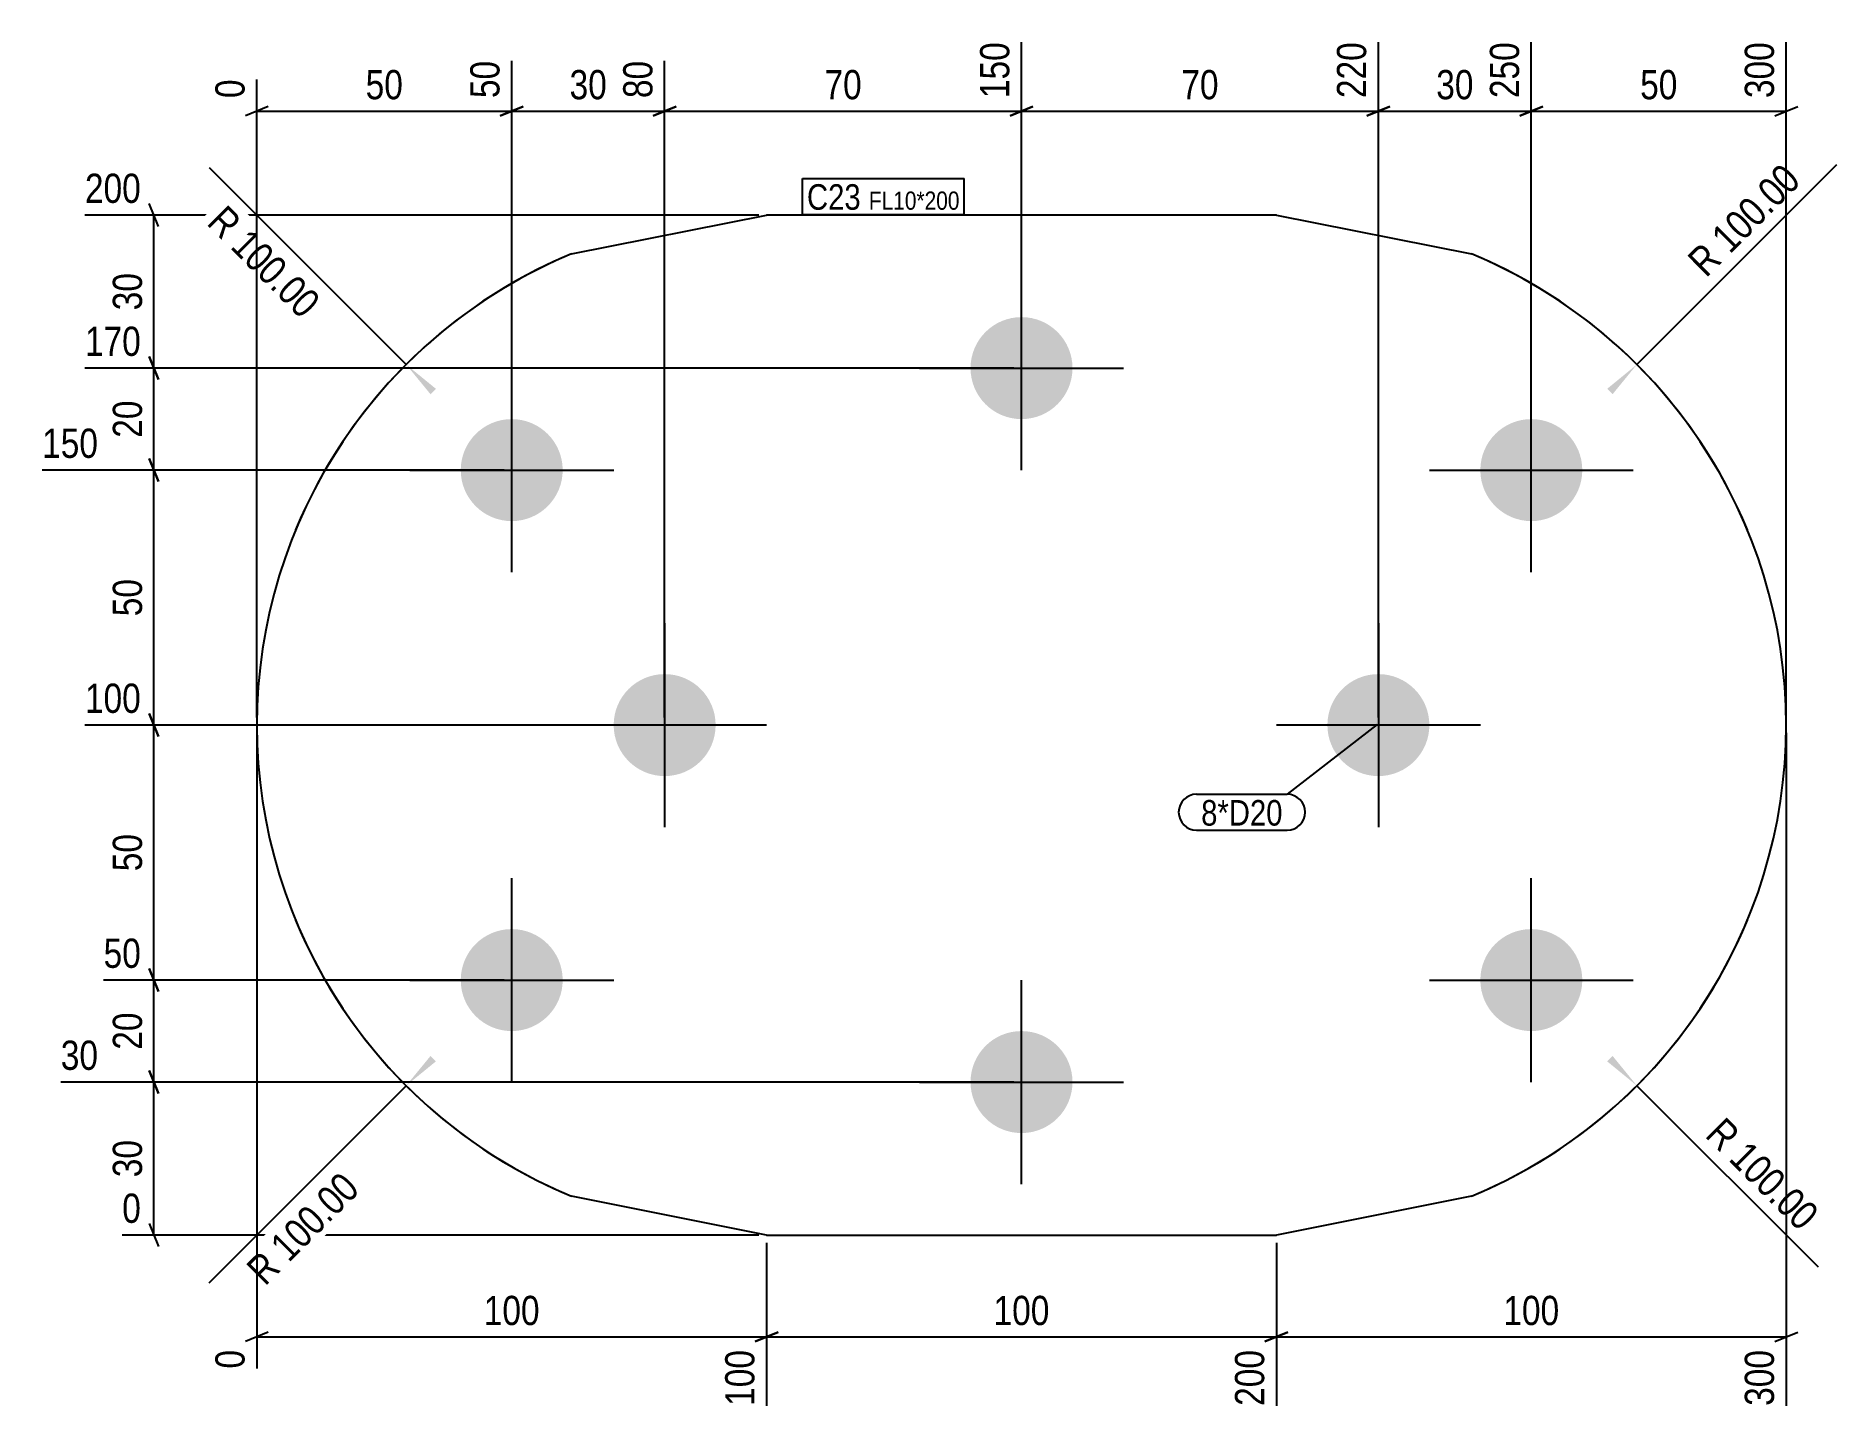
# Model space of a CAD drawing. Header units: millimetres. Extents: x 3 to 357, y 3 to 273.
import ezdxf

# ---------------------------------------------------------------- set-up
doc = ezdxf.new("R2010")
doc.units = ezdxf.units.MM
for name, color, linetype in [('MÅLSÆTNING', 7, 'Continuous'), ('STÅL', 7, 'Continuous'), ('TEKST', 7, 'Continuous')]:
    doc.layers.add(name, color=color, linetype=linetype)
doc.styles.add('Arial Narrow', font='ARIALN.TTF', dxfattribs={"height": 0.2})

msp = doc.modelspace()

# ---------------------------------------------------------------- hatches: boundary and pattern name
at = {"layer": 'MÅLSÆTNING', "linetype": 'Continuous'}
for points in [[(80.68, 202.87), (75.9, 208.7), (81.74, 203.93)], [(311.49, 203.93), (317.32, 208.7), (312.55, 202.87)], [(81.74, 72.05), (75.9, 67.28), (80.68, 73.11)], [(312.55, 73.11), (317.32, 67.28), (311.49, 72.05)]]:
    msp.add_hatch(color=7, dxfattribs=at).paths.add_polyline_path(points)
at = {"layer": 'STÅL', "linetype": 'Continuous'}
for points in [[(186.61, 207.99, -1), (206.61, 207.99, -1)], [(86.61, 187.99, -1), (106.61, 187.99, -1)], [(286.61, 187.99, -1), (306.61, 187.99, -1)], [(126.61, 127.99, -1), (126.61, 147.99, -1)], [(266.61, 127.99, -1), (266.61, 147.99, -1)], [(86.61, 87.99, -1), (106.61, 87.99, -1)], [(286.61, 87.99, -1), (306.61, 87.99, -1)], [(186.61, 67.99, -1), (206.61, 67.99, -1)]]:
    msp.add_hatch(color=3, dxfattribs=at).paths.add_polyline_path(points)

# ---------------------------------------------------------------- linework, layer by layer
at = {"layer": 'MÅLSÆTNING', "color": 7, "linetype": 'Continuous'}
for p, q in [((196.61, 209.49), (196.61, 271.91)), ((196.61, 209.49), (196.61, 271.91)), ((266.61, 139.49), (266.61, 271.91)), ((266.61, 139.49), (266.61, 271.91)), ((296.61, 189.49), (296.61, 271.91)), ((296.61, 189.49), (296.61, 271.91)), ((96.61, 189.49), (96.61, 268.25)), ((96.61, 189.49), (96.61, 268.25)), ((126.61, 139.49), (126.61, 268.25)), ((126.61, 139.49), (126.61, 268.25)), ((48.86, 259.29), (44.36, 257.49)), ((46.61, 258.39), (96.61, 258.39)), ((98.86, 259.29), (94.36, 257.49)), ((94.36, 257.49), (98.86, 259.29)), ((96.61, 258.39), (126.61, 258.39)), ((128.86, 259.29), (124.36, 257.49)), ((124.36, 257.49), (128.86, 259.29)), ((126.61, 258.39), (196.61, 258.39)), ((198.86, 259.29), (194.36, 257.49)), ((194.36, 257.49), (198.86, 259.29)), ((196.61, 258.39), (266.61, 258.39)), ((268.86, 259.29), (264.36, 257.49)), ((264.36, 257.49), (268.86, 259.29)), ((266.61, 258.39), (296.61, 258.39)), ((298.86, 259.29), (294.36, 257.49)), ((294.36, 257.49), (298.86, 259.29)), ((296.61, 258.39), (346.61, 258.39)), ((344.36, 257.49), (348.86, 259.29)), ((317.32, 208.7), (356.57, 247.94)), ((75.9, 208.7), (37.32, 247.28)), ((27.32, 235.74), (25.52, 240.24)), ((145.11, 237.99), (12.9, 237.99)), ((26.42, 207.99), (26.42, 237.99)), ((25.52, 210.24), (27.32, 205.74)), ((27.32, 205.74), (25.52, 210.24)), ((195.11, 207.99), (12.9, 207.99)), ((195.11, 207.99), (12.9, 207.99)), ((26.42, 187.99), (26.42, 207.99)), ((95.11, 187.99), (4.5, 187.99)), ((95.11, 187.99), (4.5, 187.99)), ((25.52, 190.24), (27.32, 185.74)), ((27.32, 185.74), (25.52, 190.24)), ((26.42, 137.99), (26.42, 187.99)), ((125.11, 137.99), (12.9, 137.99)), ((125.11, 137.99), (12.9, 137.99)), ((25.52, 140.24), (27.32, 135.74)), ((27.32, 135.74), (25.52, 140.24)), ((27.32, 85.74), (25.52, 90.24)), ((95.11, 87.99), (16.56, 87.99)), ((26.42, 67.99), (26.42, 87.99)), ((195.11, 67.99), (8.16, 67.99)), ((195.11, 67.99), (8.16, 67.99)), ((25.52, 70.24), (27.32, 65.74)), ((27.32, 65.74), (25.52, 70.24)), ((26.42, 37.99), (26.42, 67.99)), ((75.9, 67.28), (37.2, 28.58)), ((317.32, 67.28), (352.87, 31.73)), ((25.52, 40.24), (27.32, 35.74)), ((145.11, 37.99), (20.21, 37.99)), ((146.61, 36.49), (146.61, 4.5)), ((146.61, 36.49), (146.61, 4.5)), ((246.61, 36.49), (246.61, 4.5)), ((246.61, 36.49), (246.61, 4.5)), ((48.86, 18.92), (44.36, 17.12)), ((46.61, 18.02), (146.61, 18.02)), ((148.86, 18.92), (144.36, 17.12)), ((144.36, 17.12), (148.86, 18.92)), ((146.61, 18.02), (246.61, 18.02)), ((248.86, 18.92), (244.36, 17.12)), ((244.36, 17.12), (248.86, 18.92)), ((246.61, 18.02), (346.61, 18.02)), ((344.36, 17.12), (348.86, 18.92))]:
    msp.add_line(p, q, dxfattribs=at)
for centre, start, end in [((146.61, 137.99), 112.5, 157.5), ((246.61, 137.99), 22.5, 67.5), ((146.61, 137.99), 202.5, 247.5), ((246.61, 137.99), 292.5, 337.5)]:
    msp.add_arc(centre, 100, start, end, dxfattribs=at)
at = {"layer": 'STÅL', "color": 2, "linetype": 'Continuous'}
for p, q in [((108.35, 230.38), (146.61, 237.99)), ((246.61, 237.99), (146.61, 237.99)), ((246.61, 237.99), (284.88, 230.38)), ((146.61, 37.99), (108.35, 45.6)), ((284.88, 45.6), (246.61, 37.99)), ((146.61, 37.99), (246.61, 37.99))]:
    msp.add_line(p, q, dxfattribs=at)
at = {"layer": 'STÅL', "color": 3, "linetype": 'Continuous'}
for p, q in [((196.61, 187.99), (196.61, 227.99)), ((96.61, 167.99), (96.61, 207.99)), ((176.61, 207.99), (216.61, 207.99)), ((296.61, 167.99), (296.61, 207.99)), ((76.61, 187.99), (116.61, 187.99)), ((276.61, 187.99), (316.61, 187.99)), ((126.61, 157.99), (126.61, 117.99)), ((266.61, 157.99), (266.61, 117.99)), ((146.61, 137.99), (106.61, 137.99)), ((286.61, 137.99), (246.61, 137.99)), ((96.61, 67.99), (96.61, 107.99)), ((296.61, 67.99), (296.61, 107.99)), ((76.61, 87.99), (116.61, 87.99)), ((196.61, 47.99), (196.61, 87.99)), ((276.61, 87.99), (316.61, 87.99)), ((176.61, 67.99), (216.61, 67.99))]:
    msp.add_line(p, q, dxfattribs=at)
at = {"layer": 'STÅL', "color": 2, "linetype": 'Continuous'}
for centre, start, end in [((146.61, 137.99), 112.5, 247.5), ((246.61, 137.99), 292.5, 67.5)]:
    msp.add_arc(centre, 100, start, end, dxfattribs=at)

# ---------------------------------------------------------------- wipeouts: each hides what was drawn before it
at = {"color": 0}
msp.add_wipeout([(247.84, 118.28), (247.84, 123.53), (231.85, 123.53), (231.85, 118.28)], dxfattribs=at).dxf.layer = 'TEKST'

# ---------------------------------------------------------------- next in the draw order: wipeouts: each hides what was drawn before it
at = {"color": 0, "linetype": 'Continuous'}
for points in [[(195.41, 273.11), (187.01, 273.11), (187.01, 259.74), (195.41, 259.74)], [(265.41, 273.11), (257.01, 273.11), (257.01, 259.74), (265.41, 259.74)], [(95.41, 269.45), (87.01, 269.45), (87.01, 259.74), (95.41, 259.74)], [(25.07, 239.19), (25.07, 247.59), (11.7, 247.59), (11.7, 239.19)], [(25.07, 89.19), (25.07, 97.59), (15.36, 97.59), (15.36, 89.19)], [(145.41, 16.67), (137.01, 16.67), (137.01, 3.3), (145.41, 3.3)], [(245.41, 16.67), (237.01, 16.67), (237.01, 3.3), (245.41, 3.3)]]:
    msp.add_wipeout(points, dxfattribs=at).dxf.layer = 'MÅLSÆTNING'
at = {"color": 0}
for points, layer in [([(76.47, 259.51), (76.47, 267.91), (66.76, 267.91), (66.76, 259.51)], 'MÅLSÆTNING'), ([(116.47, 259.51), (116.47, 267.91), (106.76, 267.91), (106.76, 259.51)], 'MÅLSÆTNING'), ([(166.47, 259.51), (166.47, 267.91), (156.76, 267.91), (156.76, 259.51)], 'MÅLSÆTNING'), ([(236.47, 259.51), (236.47, 267.91), (226.76, 267.91), (226.76, 259.51)], 'MÅLSÆTNING'), ([(286.47, 259.51), (286.47, 267.91), (276.76, 267.91), (276.76, 259.51)], 'MÅLSÆTNING'), ([(326.47, 259.51), (326.47, 267.91), (316.76, 267.91), (316.76, 259.51)], 'MÅLSÆTNING'), ([(351.48, 244.45), (345.54, 250.39), (324.97, 229.82), (330.91, 223.88)], 'MÅLSÆTNING'), ([(55.44, 215.69), (61.38, 221.63), (40.82, 242.2), (34.88, 236.26)], 'MÅLSÆTNING'), ([(25.29, 227.85), (16.89, 227.85), (16.89, 218.13), (25.29, 218.13)], 'MÅLSÆTNING'), ([(25.29, 202.85), (16.89, 202.85), (16.89, 193.13), (25.29, 193.13)], 'MÅLSÆTNING'), ([(25.29, 167.85), (16.89, 167.85), (16.89, 158.13), (25.29, 158.13)], 'MÅLSÆTNING'), ([(25.29, 82.85), (16.89, 82.85), (16.89, 73.13), (25.29, 73.13)], 'MÅLSÆTNING'), ([(349.38, 36.82), (355.32, 42.76), (334.75, 63.32), (328.81, 57.38)], 'MÅLSÆTNING'), ([(25.29, 57.85), (16.89, 57.85), (16.89, 48.13), (25.29, 48.13)], 'MÅLSÆTNING'), ([(68.8, 46.7), (62.86, 52.64), (42.29, 32.08), (48.23, 26.14)], 'MÅLSÆTNING'), ([(103.3, 19.14), (103.3, 27.54), (89.93, 27.54), (89.93, 19.14)], 'MÅLSÆTNING'), ([(203.3, 19.14), (203.3, 27.54), (189.93, 27.54), (189.93, 19.14)], 'MÅLSÆTNING'), ([(303.3, 19.14), (303.3, 27.54), (289.93, 27.54), (289.93, 19.14)], 'MÅLSÆTNING'), ([(165.08, 239.04), (165.08, 244.29), (154.53, 244.29), (154.53, 239.04)], 'TEKST'), ([(247.84, 118.28), (247.84, 123.53), (231.85, 123.53), (231.85, 118.28)], 'TEKST')]:
    msp.add_wipeout(points, dxfattribs=at).dxf.layer = layer

# ---------------------------------------------------------------- next in the draw order: linework, layer by layer
at = {"layer": 'MÅLSÆTNING', "color": 7, "linetype": 'Continuous'}
for p, q in [((346.61, 139.49), (346.61, 271.91)), ((46.61, 139.49), (46.61, 264.59)), ((26.42, 87.99), (26.42, 137.99)), ((46.61, 136.49), (46.61, 11.81)), ((346.61, 136.49), (346.61, 4.5)), ((25.52, 90.24), (27.32, 85.74)), ((95.11, 87.99), (16.56, 87.99))]:
    msp.add_line(p, q, dxfattribs=at)
at = {"layer": 'TEKST', "color": 7, "linetype": 'Continuous'}
for p, q in [((266.38, 138.08), (248.74, 124.43)), ((230.95, 124.43), (248.74, 124.43)), ((230.95, 117.38), (248.74, 117.38))]:
    msp.add_line(p, q, dxfattribs=at)
for centre, start, end in [((230.95, 120.9), 90, 270), ((248.74, 120.9), 270, 90)]:
    msp.add_arc(centre, 3.52, start, end, dxfattribs=at)

# ---------------------------------------------------------------- next in the draw order: texts
at = {"layer": 'MÅLSÆTNING', "color": 3, "linetype": 'Continuous', "style": 'Arial Narrow'}
for s, p in [('150', (194.21, 260.94)), ('220', (264.21, 260.94)), ('50', (94.21, 260.94)), ('100', (144.21, 4.5)), ('200', (244.21, 4.5))]:
    msp.add_text(s, height=5.727, rotation=90.0002, dxfattribs=at).set_placement(p)
at = {"layer": 'MÅLSÆTNING', "color": 3, "style": 'Arial Narrow'}
for s, p in [('50', (67.96, 260.71)), ('30', (107.96, 260.71)), ('70', (157.96, 260.71)), ('70', (227.96, 260.71)), ('30', (277.96, 260.71)), ('50', (317.96, 260.71)), ('100', (91.13, 20.34)), ('100', (191.13, 20.34)), ('100', (291.13, 20.34))]:
    msp.add_text(s, height=5.727, dxfattribs=at).set_placement(p)
for s, rotation, p in [('R 100.00', 45.0001, (330.91, 225.58)), ('R 100.00', -45.0001, (36.57, 236.26)), ('30', 90.0002, (24.09, 219.33)), ('20', 90.0002, (24.09, 194.33)), ('50', 90.0002, (24.09, 159.33)), ('20', 90.0002, (24.09, 74.33)), ('R 100.00', -45.0001, (330.51, 57.38)), ('30', 90.0002, (24.09, 49.33)), ('R 100.00', 45.0001, (48.23, 27.83))]:
    msp.add_text(s, height=5.727, rotation=rotation, dxfattribs=at).set_placement(p)
at = {"layer": 'MÅLSÆTNING', "color": 3, "linetype": 'Continuous', "style": 'Arial Narrow'}
for s, p in [('200', (12.9, 240.39)), ('50', (16.56, 90.39))]:
    msp.add_text(s, height=5.727, dxfattribs=at).set_placement(p)
at = {"layer": 'TEKST', "color": 3, "style": 'Arial Narrow'}
msp.add_text('8*D20', height=5.011, dxfattribs=at).set_placement((231.85, 118.28))

# ---------------------------------------------------------------- next in the draw order: wipeouts: each hides what was drawn before it
at = {"color": 0, "linetype": 'Continuous'}
for points in [[(295.41, 273.11), (287.01, 273.11), (287.01, 259.74), (295.41, 259.74)], [(125.41, 269.45), (117.01, 269.45), (117.01, 259.74), (125.41, 259.74)], [(25.07, 209.19), (25.07, 217.59), (11.7, 217.59), (11.7, 209.19)], [(25.07, 39.19), (25.07, 47.59), (19.01, 47.59), (19.01, 39.19)]]:
    msp.add_wipeout(points, dxfattribs=at).dxf.layer = 'MÅLSÆTNING'
at = {"color": 0}
msp.add_wipeout([(165.08, 239.04), (165.08, 244.29), (154.53, 244.29), (154.53, 239.04)], dxfattribs=at).dxf.layer = 'TEKST'

# ---------------------------------------------------------------- next in the draw order: linework, layer by layer
at = {"layer": 'TEKST', "color": 7, "linetype": 'Continuous'}
for p, q in [((153.63, 245.19), (185.37, 245.19)), ((153.63, 238.14), (153.63, 245.19))]:
    msp.add_line(p, q, dxfattribs=at)

# ---------------------------------------------------------------- next in the draw order: texts
at = {"layer": 'MÅLSÆTNING', "color": 3, "linetype": 'Continuous', "style": 'Arial Narrow'}
for s, p in [('250', (294.21, 260.94)), ('80', (124.21, 260.94))]:
    msp.add_text(s, height=5.727, rotation=90.0002, dxfattribs=at).set_placement(p)
for s, height, p in [('170', 5.727, (12.9, 210.39)), ('0', 5.73, (20.21, 40.39))]:
    msp.add_text(s, height=height, dxfattribs=at).set_placement(p)
at = {"layer": 'TEKST', "color": 3, "style": 'Arial Narrow'}
msp.add_text('C23', height=5.011, dxfattribs=at).set_placement((154.53, 239.04))

# ---------------------------------------------------------------- next in the draw order: wipeouts: each hides what was drawn before it
at = {"color": 0, "linetype": 'Continuous'}
for points in [[(345.41, 273.11), (337.01, 273.11), (337.01, 259.74), (345.41, 259.74)], [(45.41, 265.79), (37.01, 265.79), (37.01, 259.74), (45.41, 259.74)], [(16.67, 189.19), (16.67, 197.59), (3.3, 197.59), (3.3, 189.19)], [(25.07, 139.19), (25.07, 147.59), (11.7, 147.59), (11.7, 139.19)], [(16.67, 69.19), (16.67, 77.59), (6.96, 77.59), (6.96, 69.19)], [(45.41, 16.67), (37.01, 16.67), (37.01, 10.61), (45.41, 10.61)], [(345.41, 16.67), (337.01, 16.67), (337.01, 3.3), (345.41, 3.3)]]:
    msp.add_wipeout(points, dxfattribs=at).dxf.layer = 'MÅLSÆTNING'
at = {"color": 0}
for points, layer in [([(25.29, 117.85), (16.89, 117.85), (16.89, 108.13), (25.29, 108.13)], 'MÅLSÆTNING'), ([(184.47, 239.04), (184.47, 242.79), (166.66, 242.79), (166.66, 239.04)], 'TEKST')]:
    msp.add_wipeout(points, dxfattribs=at).dxf.layer = layer

# ---------------------------------------------------------------- next in the draw order: texts
at = {"layer": 'MÅLSÆTNING', "color": 3, "linetype": 'Continuous', "style": 'Arial Narrow'}
for s, height, p in [('300', 5.727, (344.21, 260.94)), ('0', 5.73, (44.21, 260.94)), ('0', 5.73, (44.21, 11.81)), ('300', 5.727, (344.21, 4.5))]:
    msp.add_text(s, height=height, rotation=90.0002, dxfattribs=at).set_placement(p)
for s, p in [('150', (4.5, 190.39)), ('100', (12.9, 140.39)), ('30', (8.16, 70.39))]:
    msp.add_text(s, height=5.727, dxfattribs=at).set_placement(p)
at = {"layer": 'MÅLSÆTNING', "color": 3, "style": 'Arial Narrow'}
msp.add_text('50', height=5.727, rotation=90.0002, dxfattribs=at).set_placement((24.09, 109.33))

# ---------------------------------------------------------------- next in the draw order: wipeouts: each hides what was drawn before it
at = {"color": 0}
msp.add_wipeout([(184.47, 239.04), (184.47, 242.79), (166.66, 242.79), (166.66, 239.04)], dxfattribs=at).dxf.layer = 'TEKST'

# ---------------------------------------------------------------- next in the draw order: linework, layer by layer
at = {"layer": 'TEKST', "color": 7, "linetype": 'Continuous'}
for p, q in [((185.37, 238.14), (185.37, 245.19)), ((153.63, 238.14), (185.37, 238.14))]:
    msp.add_line(p, q, dxfattribs=at)

# ---------------------------------------------------------------- next in the draw order: texts
at = {"layer": 'TEKST', "color": 3, "style": 'Arial Narrow'}
msp.add_text('FL10*200', height=3.579, dxfattribs=at).set_placement((166.66, 239.04))

doc.saveas('drawing.dxf')
